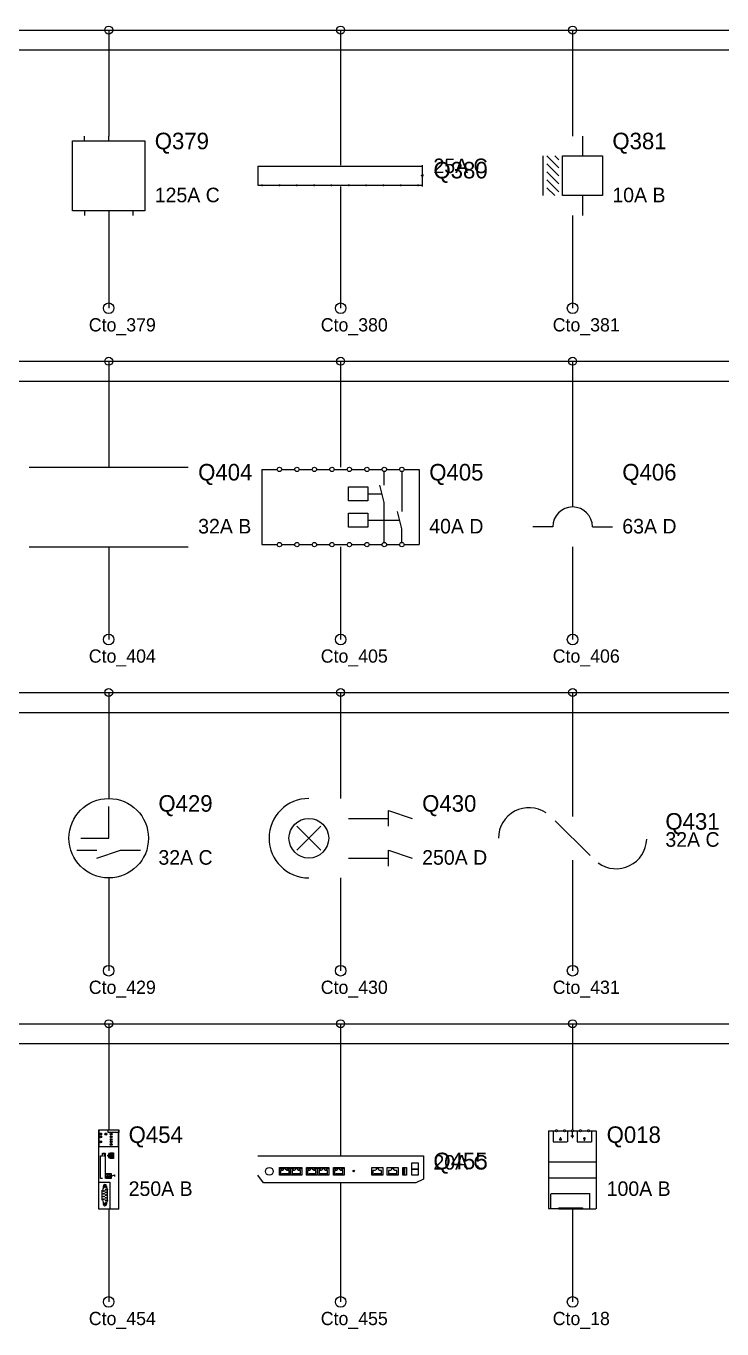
# Model space of a CAD drawing. Header units: metres. Extents: x 2 to 99, y 2 to 133.
# Drawn here: x 16.25 to 26.75, y 34.39 to 54.06 of the extents above; entities that cross this region are included whole.
import ezdxf

# ---------------------------------------------------------------- set-up
doc = ezdxf.new("R2010")
doc.units = ezdxf.units.M
for name, color, linetype in [('BARRAS_BUSBAR', 7, 'Continuous'), ('COMPONENTES', 7, 'Continuous'), ('LINEAS_FUERZA', 7, 'Continuous'), ('TEXTOS_CIRCUITO', 7, 'Continuous')]:
    doc.layers.add(name, color=color, linetype=linetype)

msp = doc.modelspace()

# ---------------------------------------------------------------- linework, layer by layer
at = {"layer": 'BARRAS_BUSBAR'}
for p, q in [((5, 54), (96, 54)), ((5, 53.7), (96, 53.7)), ((5, 49), (96, 49)), ((5, 48.7), (96, 48.7)), ((5, 44), (96, 44)), ((5, 43.7), (96, 43.7)), ((5, 39), (96, 39)), ((5, 38.7), (96, 38.7))]:
    msp.add_line(p, q, dxfattribs=at)
at = {"layer": 'COMPONENTES'}
for p, q in [((17.136, 52.327), (17.136, 52.4)), ((17.5, 52.327), (17.5, 52.4)), ((24.65, 52.4), (24.65, 52.1)), ((19.75, 51.944), (19.75, 51.656)), ((19.75, 51.944), (22.234, 51.944)), ((24.05, 52.1), (24.05, 51.5)), ((24.11, 52.1), (24.29, 51.92)), ((24.11, 51.98), (24.29, 51.8)), ((24.23, 52.1), (24.29, 52.04)), ((24.11, 51.86), (24.29, 51.68)), ((24.11, 51.74), (24.29, 51.56)), ((19.75, 51.656), (19.806, 51.656)), ((19.825, 51.656), (20.067, 51.656)), ((20.087, 51.656), (20.328, 51.656)), ((20.348, 51.656), (20.59, 51.656)), ((20.609, 51.656), (20.851, 51.656)), ((20.871, 51.656), (21.113, 51.656)), ((21.132, 51.656), (21.374, 51.656)), ((21.394, 51.656), (21.636, 51.656)), ((21.655, 51.656), (21.897, 51.656)), ((21.917, 51.656), (22.158, 51.656)), ((22.178, 51.656), (22.234, 51.656)), ((24.11, 51.62), (24.23, 51.5)), ((24.65, 51.5), (24.65, 51.2)), ((17.136, 51.273), (17.136, 51.2)), ((17.5, 51.273), (17.5, 51.2)), ((17.864, 51.273), (17.864, 51.2)), ((16.3, 47.4), (18.7, 47.4)), ((24.5, 47.4), (24.5, 46.8)), ((19.813, 47.367), (20.037, 47.367)), ((19.813, 47.367), (19.813, 46.233)), ((20.116, 47.367), (20.301, 47.367)), ((20.38, 47.367), (20.565, 47.367)), ((20.644, 47.367), (20.829, 47.367)), ((20.908, 47.367), (21.092, 47.367)), ((21.171, 47.367), (21.356, 47.367)), ((21.435, 47.367), (21.62, 47.367)), ((21.659, 47.13), (21.659, 47.327)), ((21.699, 47.367), (21.884, 47.367)), ((21.923, 47.327), (21.923, 46.734)), ((21.963, 47.367), (22.187, 47.367)), ((22.187, 47.367), (22.187, 46.233)), ((21.409, 46.998), (21.62, 46.998)), ((21.422, 46.602), (21.884, 46.602)), ((24.2, 46.5), (23.9, 46.5)), ((24.8, 46.5), (25.1, 46.5)), ((19.813, 46.233), (20.037, 46.233)), ((20.116, 46.233), (20.301, 46.233)), ((20.38, 46.233), (20.565, 46.233)), ((20.644, 46.233), (20.829, 46.233)), ((20.908, 46.233), (21.092, 46.233)), ((21.171, 46.233), (21.356, 46.233)), ((21.435, 46.233), (21.62, 46.233)), ((21.699, 46.233), (21.884, 46.233)), ((21.963, 46.233), (22.187, 46.233)), ((16.3, 46.2), (18.7, 46.2)), ((17.5, 41.8), (17.5, 42.28)), ((21.12, 42.1), (21.72, 42.1)), ((20.34, 41.98), (20.7, 41.62)), ((20.7, 41.98), (20.34, 41.62)), ((24.237, 42.063), (24.763, 41.537)), ((17.08, 41.8), (17.5, 41.8)), ((17.02, 41.62), (17.32, 41.62)), ((17.32, 41.5), (17.68, 41.62)), ((17.68, 41.62), (17.98, 41.62)), ((21.12, 41.5), (21.72, 41.5)), ((17.349, 36.2), (17.349, 37.4)), ((17.349, 37.4), (17.651, 37.4)), ((17.356, 37.143), (17.356, 37.4)), ((17.651, 36.2), (17.651, 37.4)), ((24.136, 37.385), (24.136, 36.675)), ((24.136, 37.385), (24.238, 37.385)), ((24.208, 37.379), (24.208, 37.217)), ((24.274, 37.385), (24.359, 37.385)), ((24.395, 37.385), (24.479, 37.385)), ((24.425, 37.379), (24.425, 37.217)), ((24.515, 37.385), (24.599, 37.385)), ((24.569, 37.379), (24.569, 37.217)), ((24.635, 37.385), (24.72, 37.385)), ((24.756, 37.385), (24.84, 37.385)), ((24.786, 37.385), (24.786, 37.217)), ((24.84, 37.385), (24.852, 37.385)), ((24.858, 37.385), (24.858, 36.206)), ((17.367, 37.344), (17.388, 37.323)), ((17.367, 37.323), (17.388, 37.344)), ((17.367, 37.302), (17.388, 37.281)), ((17.367, 37.281), (17.388, 37.302)), ((17.367, 37.229), (17.388, 37.207)), ((17.367, 37.207), (17.388, 37.229)), ((17.448, 37.344), (17.469, 37.323)), ((17.448, 37.323), (17.469, 37.344)), ((17.526, 37.227), (17.547, 37.206)), ((17.526, 37.206), (17.547, 37.227)), ((17.526, 37.188), (17.547, 37.167)), ((17.526, 37.167), (17.547, 37.188)), ((17.527, 37.344), (17.548, 37.323)), ((17.527, 37.323), (17.548, 37.344)), ((17.527, 37.302), (17.548, 37.281)), ((17.527, 37.281), (17.548, 37.302)), ((17.527, 37.264), (17.548, 37.242)), ((17.527, 37.242), (17.548, 37.264)), ((17.644, 37.357), (17.644, 37.143)), ((24.208, 37.217), (24.419, 37.217)), ((24.473, 37.307), (24.521, 37.307)), ((24.485, 37.295), (24.509, 37.295)), ((24.491, 37.283), (24.503, 37.283)), ((24.497, 37.307), (24.497, 37.367)), ((24.569, 37.217), (24.786, 37.217)), ((17.644, 37.143), (17.356, 37.143)), ((17.501, 36.981), (17.491, 37.004)), ((17.501, 37.024), (17.501, 36.971)), ((17.501, 36.981), (17.51, 37.004)), ((17.544, 37.027), (17.544, 36.984)), ((17.553, 37.019), (17.553, 36.993)), ((24.136, 36.916), (24.858, 36.916)), ((17.475, 36.7), (17.528, 36.7)), ((17.475, 36.7), (17.475, 36.678)), ((17.528, 36.695), (17.475, 36.695)), ((17.475, 36.678), (17.528, 36.678)), ((17.482, 36.713), (17.482, 36.7)), ((17.482, 36.713), (17.489, 36.713)), ((17.485, 36.687), (17.485, 36.678)), ((17.489, 36.726), (17.489, 36.713)), ((17.489, 36.725), (17.514, 36.725)), ((17.489, 36.683), (17.489, 36.678)), ((17.492, 36.683), (17.492, 36.678)), ((17.496, 36.683), (17.496, 36.678)), ((17.499, 36.683), (17.499, 36.678)), ((17.503, 36.683), (17.503, 36.678)), ((17.507, 36.683), (17.507, 36.678)), ((17.51, 36.683), (17.51, 36.678)), ((17.514, 36.726), (17.514, 36.713)), ((17.514, 36.713), (17.521, 36.713)), ((17.514, 36.683), (17.514, 36.678)), ((17.517, 36.687), (17.517, 36.678)), ((17.521, 36.713), (17.521, 36.7)), ((17.528, 36.7), (17.528, 36.678)), ((20.116, 36.742), (20.116, 36.73)), ((20.128, 36.742), (20.128, 36.73)), ((20.14, 36.742), (20.14, 36.73)), ((20.151, 36.742), (20.151, 36.73)), ((20.163, 36.742), (20.163, 36.73)), ((20.174, 36.742), (20.174, 36.73)), ((20.186, 36.742), (20.186, 36.73)), ((20.198, 36.742), (20.198, 36.73)), ((20.291, 36.742), (20.291, 36.73)), ((20.302, 36.742), (20.302, 36.73)), ((20.314, 36.742), (20.314, 36.73)), ((20.326, 36.742), (20.326, 36.73)), ((20.337, 36.742), (20.337, 36.73)), ((20.349, 36.742), (20.349, 36.73)), ((20.36, 36.742), (20.36, 36.73)), ((20.372, 36.742), (20.372, 36.73)), ((20.523, 36.742), (20.523, 36.73)), ((20.535, 36.742), (20.535, 36.73)), ((20.547, 36.742), (20.547, 36.73)), ((20.558, 36.742), (20.558, 36.73)), ((20.57, 36.742), (20.57, 36.73)), ((20.581, 36.742), (20.581, 36.73)), ((20.593, 36.742), (20.593, 36.73)), ((20.605, 36.742), (20.605, 36.73)), ((20.698, 36.742), (20.698, 36.73)), ((20.709, 36.742), (20.709, 36.73)), ((20.721, 36.742), (20.721, 36.73)), ((20.733, 36.742), (20.733, 36.73)), ((20.744, 36.742), (20.744, 36.73)), ((20.756, 36.742), (20.756, 36.73)), ((20.767, 36.742), (20.767, 36.73)), ((20.779, 36.742), (20.779, 36.73)), ((20.93, 36.742), (20.93, 36.73)), ((20.942, 36.742), (20.942, 36.73)), ((20.953, 36.742), (20.953, 36.73)), ((20.965, 36.742), (20.965, 36.73)), ((20.977, 36.742), (20.977, 36.73)), ((20.988, 36.742), (20.988, 36.73)), ((21, 36.742), (21, 36.73)), ((21.012, 36.742), (21.012, 36.73)), ((21.512, 36.742), (21.512, 36.73)), ((21.523, 36.742), (21.523, 36.73)), ((21.535, 36.742), (21.535, 36.73)), ((21.547, 36.742), (21.547, 36.73)), ((21.558, 36.742), (21.558, 36.73)), ((21.57, 36.742), (21.57, 36.73)), ((21.581, 36.742), (21.581, 36.73)), ((21.593, 36.742), (21.593, 36.73)), ((21.744, 36.742), (21.744, 36.73)), ((21.756, 36.742), (21.756, 36.73)), ((21.767, 36.742), (21.767, 36.73)), ((21.779, 36.742), (21.779, 36.73)), ((21.791, 36.742), (21.791, 36.73)), ((21.802, 36.742), (21.802, 36.73)), ((21.814, 36.742), (21.814, 36.73)), ((21.826, 36.742), (21.826, 36.73)), ((24.136, 36.675), (24.864, 36.675)), ((24.136, 36.669), (24.136, 36.212)), ((17.398, 36.488), (17.398, 36.337)), ((17.419, 36.548), (17.419, 36.518)), ((17.469, 36.548), (17.469, 36.518)), ((17.479, 36.488), (17.479, 36.337)), ((24.172, 36.435), (24.762, 36.435)), ((24.172, 36.212), (24.172, 36.429)), ((24.762, 36.212), (24.762, 36.435)), ((17.651, 36.2), (17.349, 36.2)), ((17.419, 36.307), (17.419, 36.277)), ((17.469, 36.307), (17.469, 36.277)), ((24.286, 36.206), (24.136, 36.206)), ((24.653, 36.206), (24.852, 36.206))]:
    msp.add_line(p, q, dxfattribs=at)
for points in [[(16.955, 52.327), (18.045, 52.327), (18.045, 51.273), (16.955, 51.273)], [(24.35, 52.1), (24.95, 52.1), (24.95, 51.5), (24.35, 51.5)], [(21.119, 47.103), (21.409, 47.103), (21.409, 46.892), (21.119, 46.892)], [(21.119, 46.708), (21.409, 46.708), (21.409, 46.497), (21.119, 46.497)], [(17.491, 37.4), (17.651, 37.4), (17.651, 37.357), (17.491, 37.357)], [(17.51, 37.017), (17.516, 37.017), (17.516, 37.004), (17.51, 37.004)], [(17.523, 37.049), (17.573, 37.049), (17.573, 36.967), (17.523, 36.967)], [(17.534, 37.04), (17.562, 37.04), (17.562, 36.976), (17.534, 36.976)], [(20.076, 36.829), (20.238, 36.829), (20.238, 36.713), (20.076, 36.713)], [(20.093, 36.817), (20.116, 36.817), (20.116, 36.806), (20.093, 36.806)], [(20.198, 36.817), (20.221, 36.817), (20.221, 36.806), (20.198, 36.806)], [(20.25, 36.829), (20.413, 36.829), (20.413, 36.713), (20.25, 36.713)], [(20.267, 36.817), (20.291, 36.817), (20.291, 36.806), (20.267, 36.806)], [(20.372, 36.817), (20.395, 36.817), (20.395, 36.806), (20.372, 36.806)], [(20.483, 36.829), (20.645, 36.829), (20.645, 36.713), (20.483, 36.713)], [(20.5, 36.817), (20.523, 36.817), (20.523, 36.806), (20.5, 36.806)], [(20.605, 36.817), (20.628, 36.817), (20.628, 36.806), (20.605, 36.806)], [(20.657, 36.829), (20.82, 36.829), (20.82, 36.713), (20.657, 36.713)], [(20.674, 36.817), (20.698, 36.817), (20.698, 36.806), (20.674, 36.806)], [(20.779, 36.817), (20.802, 36.817), (20.802, 36.806), (20.779, 36.806)], [(20.89, 36.829), (21.052, 36.829), (21.052, 36.713), (20.89, 36.713)], [(20.907, 36.817), (20.93, 36.817), (20.93, 36.806), (20.907, 36.806)], [(21.012, 36.817), (21.035, 36.817), (21.035, 36.806), (21.012, 36.806)], [(21.471, 36.829), (21.634, 36.829), (21.634, 36.713), (21.471, 36.713)], [(21.703, 36.829), (21.866, 36.829), (21.866, 36.713), (21.703, 36.713)], [(21.936, 36.829), (21.994, 36.829), (21.994, 36.713), (21.936, 36.713)], [(21.948, 36.817), (21.965, 36.817), (21.965, 36.724), (21.948, 36.724)], [(22.076, 36.899), (22.169, 36.899), (22.169, 36.806), (22.076, 36.806)], [(22.076, 36.806), (22.169, 36.806), (22.169, 36.713), (22.076, 36.713)], [(17.349, 36.608), (17.519, 36.608), (17.519, 36.202), (17.349, 36.202)], [(17.464, 36.738), (17.539, 36.738), (17.539, 36.661), (17.464, 36.661)], [(17.464, 36.738), (17.478, 36.738), (17.478, 36.73), (17.464, 36.73)], [(17.524, 36.738), (17.539, 36.738), (17.539, 36.73), (17.524, 36.73)], [(24.292, 36.218), (24.647, 36.218), (24.647, 36.2), (24.292, 36.2)]]:
    msp.add_lwpolyline(points, close=True, dxfattribs=at)
for points in [[(22.234, 51.64), (22.234, 51.793), (22.217, 51.803), (22.25, 51.803), (22.234, 51.813), (22.234, 51.96)], [(21.659, 46.273), (21.659, 46.866), (21.593, 47.13)], [(21.923, 46.273), (21.923, 46.47), (21.857, 46.734)], [(21.72, 41.98), (21.72, 42.22), (22.08, 42.1)], [(21.72, 41.38), (21.72, 41.62), (22.08, 41.5)], [(24.311, 37.277), (24.311, 37.253), (24.298, 37.253), (24.317, 37.241), (24.335, 37.253), (24.323, 37.253), (24.323, 37.277), (24.311, 37.277), (24.311, 37.271)], [(24.671, 37.241), (24.683, 37.241), (24.683, 37.265), (24.695, 37.265), (24.677, 37.277), (24.659, 37.265), (24.665, 37.265), (24.671, 37.265)], [(17.409, 36.661), (17.374, 36.661), (17.374, 37.004), (17.409, 37.004), (17.409, 37.047), (17.445, 37.047), (17.445, 36.661)], [(17.417, 37.039), (17.438, 37.039), (17.427, 36.996)], [(17.501, 37.049), (17.496, 37.026), (17.506, 37.026)], [(19.75, 37.003), (22.25, 37.003), (22.25, 36.655), (22.134, 36.597), (19.837, 36.597), (19.75, 36.713)], [(20.128, 36.794), (20.128, 36.783), (20.093, 36.783), (20.093, 36.73), (20.221, 36.73), (20.221, 36.783), (20.186, 36.783), (20.186, 36.794), (20.174, 36.794), (20.174, 36.812), (20.14, 36.812), (20.14, 36.794), (20.134, 36.794)], [(20.302, 36.794), (20.302, 36.783), (20.267, 36.783), (20.267, 36.73), (20.395, 36.73), (20.395, 36.783), (20.36, 36.783), (20.36, 36.794), (20.349, 36.794), (20.349, 36.812), (20.314, 36.812), (20.314, 36.794), (20.308, 36.794)], [(20.535, 36.794), (20.535, 36.783), (20.5, 36.783), (20.5, 36.73), (20.628, 36.73), (20.628, 36.783), (20.593, 36.783), (20.593, 36.794), (20.581, 36.794), (20.581, 36.812), (20.547, 36.812), (20.547, 36.794), (20.541, 36.794)], [(20.709, 36.794), (20.709, 36.783), (20.674, 36.783), (20.674, 36.73), (20.802, 36.73), (20.802, 36.783), (20.767, 36.783), (20.767, 36.794), (20.756, 36.794), (20.756, 36.812), (20.721, 36.812), (20.721, 36.794), (20.715, 36.794)], [(20.942, 36.794), (20.942, 36.783), (20.907, 36.783), (20.907, 36.73), (21.035, 36.73), (21.035, 36.783), (21, 36.783), (21, 36.794), (20.988, 36.794), (20.988, 36.812), (20.953, 36.812), (20.953, 36.794), (20.948, 36.794)], [(21.523, 36.794), (21.523, 36.783), (21.488, 36.783), (21.488, 36.73), (21.616, 36.73), (21.616, 36.783), (21.581, 36.783), (21.581, 36.794), (21.57, 36.794), (21.57, 36.812), (21.535, 36.812), (21.535, 36.794), (21.529, 36.794)], [(21.756, 36.794), (21.756, 36.783), (21.721, 36.783), (21.721, 36.73), (21.849, 36.73), (21.849, 36.783), (21.814, 36.783), (21.814, 36.794), (21.802, 36.794), (21.802, 36.812), (21.767, 36.812), (21.767, 36.794), (21.762, 36.794)], [(17.553, 36.704), (17.588, 36.717), (17.588, 36.691)]]:
    msp.add_lwpolyline(points, dxfattribs=at)
for centre, radius in [((19.815, 51.656), 0.00817), ((20.077, 51.656), 0.00817), ((20.338, 51.656), 0.00817), ((20.6, 51.656), 0.00817), ((20.861, 51.656), 0.00817), ((21.123, 51.656), 0.00817), ((21.384, 51.656), 0.00817), ((21.645, 51.656), 0.00817), ((21.907, 51.656), 0.00817), ((22.168, 51.656), 0.00817), ((20.077, 47.367), 0.033), ((20.341, 47.367), 0.033), ((20.604, 47.367), 0.033), ((20.868, 47.367), 0.033), ((21.132, 47.367), 0.033), ((21.396, 47.367), 0.033), ((21.659, 47.367), 0.033), ((21.923, 47.367), 0.033), ((20.077, 46.233), 0.033), ((20.341, 46.233), 0.033), ((20.604, 46.233), 0.033), ((20.868, 46.233), 0.033), ((21.132, 46.233), 0.033), ((21.396, 46.233), 0.033), ((21.659, 46.233), 0.033), ((21.923, 46.233), 0.033), ((17.5, 41.8), 0.6), ((20.52, 41.8), 0.3), ((24.256, 37.385), 0.015), ((24.377, 37.385), 0.015), ((24.497, 37.385), 0.015), ((24.62, 37.385), 0.015), ((24.741, 37.385), 0.015), ((17.378, 37.334), 0.0157), ((17.378, 37.292), 0.0157), ((17.378, 37.218), 0.0157), ((17.458, 37.334), 0.0157), ((17.536, 37.216), 0.0157), ((17.536, 37.178), 0.0157), ((17.537, 37.334), 0.0157), ((17.537, 37.292), 0.0157), ((17.537, 37.253), 0.0157), ((17.491, 37.01), 0.0049), ((19.924, 36.771), 0.0581), ((21.198, 36.777), 0.0116), ((21.198, 36.777), 0.00291), ((17.427, 36.473), 0.00678), ((17.427, 36.433), 0.00678), ((17.427, 36.392), 0.00678), ((17.444, 36.548), 0.01), ((17.455, 36.493), 0.00678), ((17.455, 36.453), 0.00678), ((17.455, 36.413), 0.00678), ((17.427, 36.352), 0.00678), ((17.444, 36.277), 0.01), ((17.455, 36.372), 0.00678), ((17.455, 36.332), 0.00678)]:
    msp.add_circle(centre, radius, dxfattribs=at)
for centre, radius, start, end in [((24.5, 46.5), 0.3, 0, 180), ((20.52, 41.8), 0.6, 90, 270), ((23.842, 41.8), 0.461, 56, 180), ((25.158, 41.8), 0.461, 234, 358), ((17.544, 37.019), 0.00872, 0, 90), ((17.544, 36.993), 0.00872, 270, 360), ((17.459, 36.488), 0.0505, 90, 180), ((17.444, 36.548), 0.0251, 90, 180), ((17.444, 36.548), 0.0251, 0, 90), ((17.45, 36.488), 0.0353, 0, 90), ((17.459, 36.337), 0.0505, 178, 268), ((17.444, 36.277), 0.0251, 180, 270), ((17.444, 36.277), 0.0251, 270, 360), ((17.45, 36.337), 0.0353, 270, 360)]:
    msp.add_arc(centre, radius, start, end, dxfattribs=at)
at = {"layer": 'LINEAS_FUERZA'}
for p, q in [((17.5, 54), (17.5, 52.4)), ((21, 54), (21, 51.96)), ((24.5, 54), (24.5, 52.4)), ((21, 51.64), (21, 49.8)), ((17.5, 51.2), (17.5, 49.8)), ((24.5, 51.2), (24.5, 49.8)), ((17.5, 49), (17.5, 47.4)), ((21, 49), (21, 47.4)), ((24.5, 49), (24.5, 47.4)), ((17.5, 46.2), (17.5, 44.8)), ((21, 46.2), (21, 44.8)), ((24.5, 46.2), (24.5, 44.8)), ((17.5, 44), (17.5, 42.4)), ((21, 44), (21, 42.4)), ((24.5, 44), (24.5, 42.129)), ((24.5, 41.471), (24.5, 39.8)), ((17.5, 41.2), (17.5, 39.8)), ((21, 41.2), (21, 39.8)), ((17.5, 39), (17.5, 37.4)), ((21, 39), (21, 37.003)), ((24.5, 39), (24.5, 37.4)), ((21, 36.597), (21, 34.8)), ((17.5, 36.2), (17.5, 34.8)), ((24.5, 36.2), (24.5, 34.8))]:
    msp.add_line(p, q, dxfattribs=at)
for centre, radius in [((17.5, 54), 0.06), ((21, 54), 0.06), ((24.5, 54), 0.06), ((17.5, 49.8), 0.08), ((21, 49.8), 0.08), ((24.5, 49.8), 0.08), ((17.5, 49), 0.06), ((21, 49), 0.06), ((24.5, 49), 0.06), ((17.5, 44.8), 0.08), ((21, 44.8), 0.08), ((24.5, 44.8), 0.08), ((17.5, 44), 0.06), ((21, 44), 0.06), ((24.5, 44), 0.06), ((17.5, 39.8), 0.08), ((21, 39.8), 0.08), ((24.5, 39.8), 0.08), ((17.5, 39), 0.06), ((21, 39), 0.06), ((24.5, 39), 0.06), ((17.5, 34.8), 0.08), ((21, 34.8), 0.08), ((24.5, 34.8), 0.08)]:
    msp.add_circle(centre, radius, dxfattribs=at)

# ---------------------------------------------------------------- texts
at = {"layer": 'TEXTOS_CIRCUITO'}
for s, height, p in [('Q379', 0.25, (18.195, 52.2)), ('Q381', 0.25, (25.1, 52.2)), ('25A C', 0.22, (22.4, 51.84)), ('Q380', 0.25, (22.4, 51.76)), ('125A C', 0.22, (18.195, 51.4)), ('10A B', 0.22, (25.1, 51.4)), ('Cto_379', 0.2, (17.2, 49.45)), ('Cto_380', 0.2, (20.7, 49.45)), ('Cto_381', 0.2, (24.2, 49.45)), ('Q404', 0.25, (18.85, 47.2)), ('Q405', 0.25, (22.337, 47.2)), ('Q406', 0.25, (25.25, 47.2)), ('32A B', 0.22, (18.85, 46.4)), ('40A D', 0.22, (22.337, 46.4)), ('63A D', 0.22, (25.25, 46.4)), ('Cto_404', 0.2, (17.2, 44.45)), ('Cto_405', 0.2, (20.7, 44.45)), ('Cto_406', 0.2, (24.2, 44.45)), ('Q429', 0.25, (18.25, 42.2)), ('Q430', 0.25, (22.23, 42.2)), ('Q431', 0.25, (25.9, 41.929)), ('32A C', 0.22, (25.9, 41.671)), ('32A C', 0.22, (18.25, 41.4)), ('250A D', 0.22, (22.23, 41.4)), ('Cto_429', 0.2, (17.2, 39.45)), ('Cto_430', 0.2, (20.7, 39.45)), ('Cto_431', 0.2, (24.2, 39.45)), ('Q454', 0.25, (17.801, 37.2)), ('Q018', 0.25, (25.014, 37.2)), ('20A C', 0.22, (22.4, 36.797)), ('Q455', 0.25, (22.4, 36.803)), ('250A B', 0.22, (17.801, 36.4)), ('100A B', 0.22, (25.014, 36.4)), ('Cto_454', 0.2, (17.2, 34.45)), ('Cto_455', 0.2, (20.7, 34.45)), ('Cto_18', 0.2, (24.2, 34.45))]:
    msp.add_text(s, height=height, dxfattribs=at).set_placement(p)

doc.saveas('drawing.dxf')
